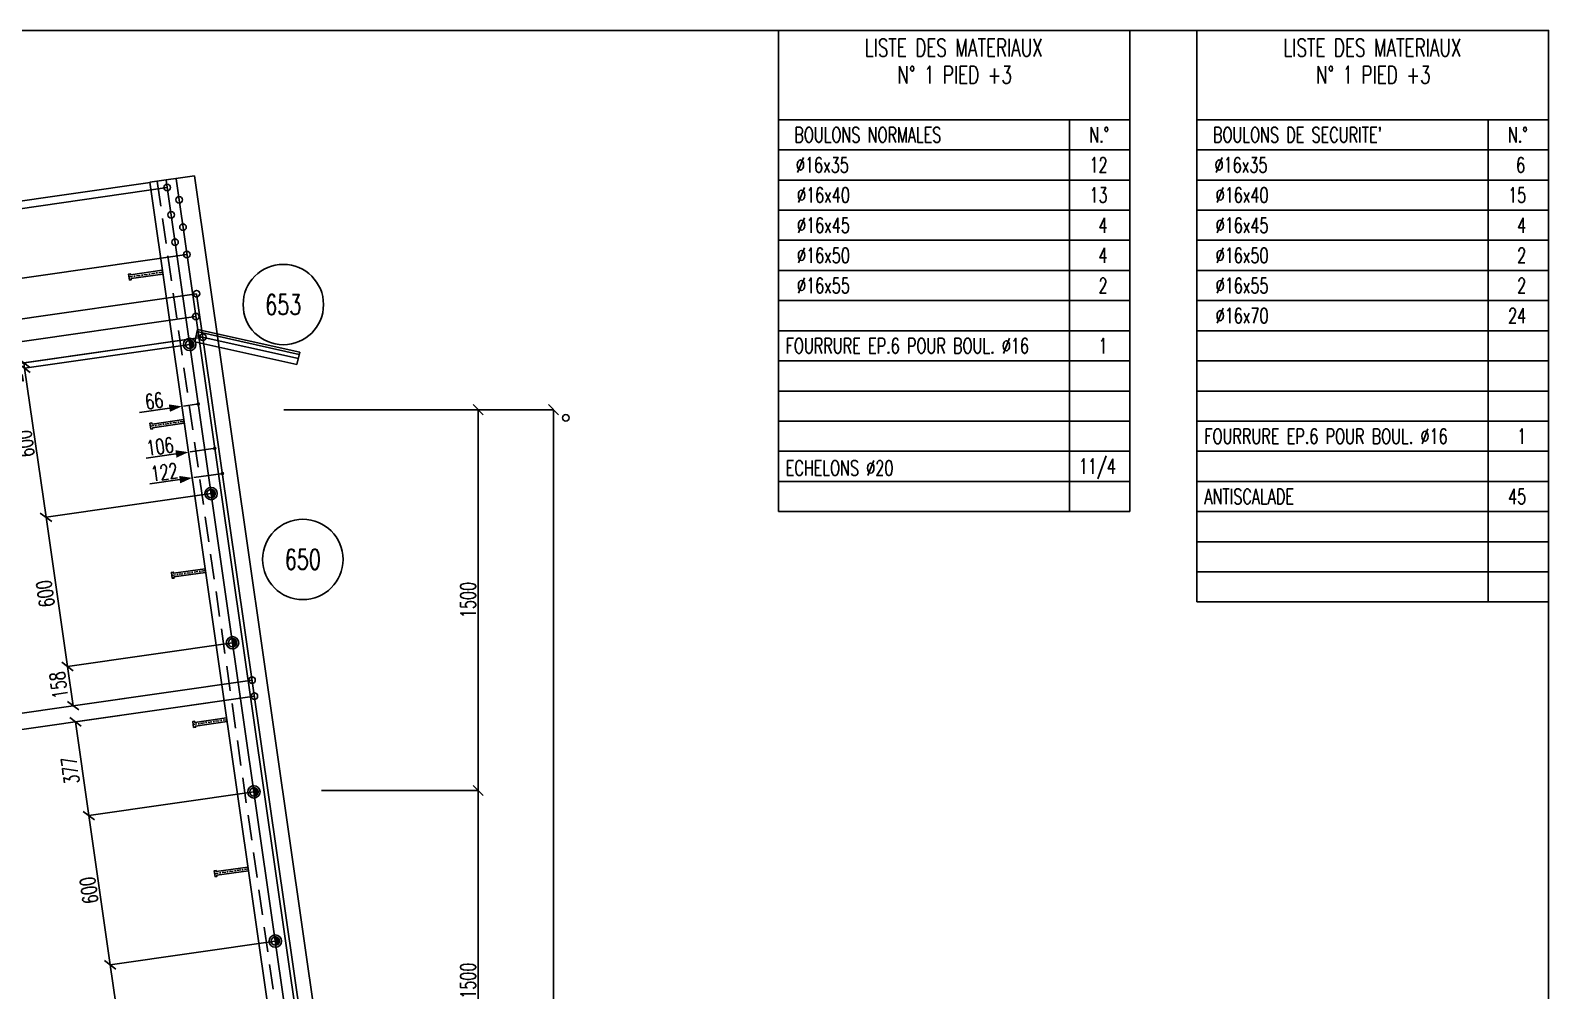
# Model space of a CAD drawing. Extents: x 87063 to 103283, y -59241 to -47761.
# Drawn here: x 97238 to 103283, y -51585 to -47761 of the extents above; entities that cross this region are included whole.
import ezdxf
from ezdxf.enums import TextEntityAlignment as Align

# ---------------------------------------------------------------- set-up
doc = ezdxf.new("R2010")
doc.units = 0
doc.header["$LTSCALE"] = 200
doc.header["$MEASUREMENT"] = 0
doc.linetypes.add('DASHDOT', pattern=[1, 0.5, -0.25, 0, -0.25])
doc.linetypes.add('DASHED', pattern=[0.75, 0.5, -0.25])
doc.layers.get('0').update_dxf_attribs({"linetype": 'CONTINUOUS'})
for name, color, linetype in [('ASSI', 3, 'CONTINUOUS'), ('BOLLINI_1', 7, 'CONTINUOUS'), ('Echelon', 3, 'CONTINUOUS'), ('FORI', 2, 'CONTINUOUS'), ('LINEA_ANG', 2, 'CONTINUOUS'), ('LM', 7, 'CONTINUOUS'), ('LS', 7, 'CONTINUOUS'), ('MZ', 6, 'DASHDOT'), ('QT_MAL', 7, 'CONTINUOUS'), ('QT_MPR', 7, 'CONTINUOUS'), ('QT_MSP', 7, 'CONTINUOUS'), ('TRAT-Y', 7, 'DASHED')]:
    doc.layers.add(name, color=color, linetype=linetype)
doc.styles.add('QUOTE', font='ROMANS8.SHX', dxfattribs={"width": 0.7})
doc.styles.add('RD', font='ROMAND8.SHX', dxfattribs={"width": 0.7})
doc.styles.add('RQL', font='ROMANS8.SHX', dxfattribs={"width": 0.7})
doc.styles.add('RS', font='ROMANS8.shx', dxfattribs={"width": 0.7})
doc.styles.get("Standard").update_dxf_attribs({"font": 'ROMANS8.SHX', "width": 0.7})
doc.dimstyles.new('FRECCE1', dxfattribs={"dimtxt": 60, "dimasz": 6.66, "dimexe": 0, "dimexo": 0, "dimgap": 1, "dimtad": 1, "dimdec": 0, "dimzin": 0, "dimdsep": 46, "dimtxsty": 'RS', "dimblk1": 'QUOTP', "dimblk2": 'QUOTF', "dimsah": 1, "dimcen": 0, "dimclrd": 2, "dimclre": 2, "dimclrt": 7, "dimadec": 0, "dimazin": 0, "dimtfac": 1, "dimtdec": 0, "dimtix": 1, "dimtmove": 2, "dimatfit": 3, "dimldrblk": 'QUOTP', "dimfxl": 1, "dimtolj": 1, "dimtzin": 0, "dimarcsym": 0})
doc.dimstyles.new('TRATTO_20', dxfattribs={"dimscale": 0, "dimtxt": 60, "dimasz": 40, "dimexe": 0, "dimexo": 0, "dimgap": 10, "dimtad": 1, "dimrnd": 0.5, "dimdsep": 46, "dimtxsty": 'RS', "dimblk1": 'OBLIQUE', "dimblk2": 'OBLIQUE', "dimsah": 1, "dimcen": 0.09, "dimclrd": 2, "dimclre": 2, "dimclrt": 7, "dimadec": 0, "dimazin": 0, "dimtfac": 1, "dimtix": 1, "dimtmove": 2, "dimatfit": 3, "dimfxl": 1, "dimtolj": 1, "dimtzin": 0, "dimarcsym": 0})

# ---------------------------------------------------------------- blocks, each defined once
blk = doc.blocks.new('16')
blk.add_circle((0, 0), 1)
blk = doc.blocks.new('ASSE98')
blk.add_line((0, 0), (1, 0))
at = {"color": 7, "style": 'QUOTE', "width": 0.5, "flags": 1}
for tag, p in [('TI', (1.38308, 6.82731)), ('DI_S', (1.38308, 6.42178)), ('D_S', (1.38308, 6.02092)), ('E_S', (1.38308, 5.68065)), ('NFORI', (1.36454, 5.29792)), ('ALAR', (1.36349, 4.93246)), ('FAM', (1.3775, 4.54645)), ('ALA', (1.38308, 4.19257)), ('DISP2', (1.38308, 3.84971)), ('DISP1', (1.38308, 3.50686)), ('PINZAF', (1.38308, 3.164)), ('PINZAI', (1.38308, 2.82114)), ('TRP', (1.38308, 2.47829)), ('NP', (1.38308, 2.13543)), ('SV', (1.38308, 1.79257)), ('PESO', (1.38308, 1.44971)), ('QUA', (1.38308, 1.10686)), ('LUN', (1.38308, 0.764)), ('PROF', (1.38308, 0.42114)), ('POS', (1.38308, 0.07829))]:
    blk.add_attdef(tag, p, '', height=0.2, dxfattribs=at)
at = {"color": 7, "flags": 1}
for tag, p in [('LAV1', (3.07431, 6.82847)), ('LAV2', (3.07431, 6.49513)), ('LAV3', (3.07431, 6.1618)), ('LAV4', (3.07431, 5.82847)), ('LAV5', (3.07431, 5.49513)), ('LAV6', (3.07431, 5.1618)), ('LAV7', (3.07431, 4.82847)), ('LAV8', (3.07431, 4.49513)), ('LAV9', (3.07431, 4.1618)), ('LAV10', (3.07431, 3.82847))]:
    blk.add_attdef(tag, p, '', height=0.2, dxfattribs=at)
blk = doc.blocks.new('_OBLIQUE')
at = {"color": 0, "linetype": 'ByBlock'}
blk.add_line((-0.5, -0.5), (0.5, 0.5), dxfattribs=at)
blk = doc.blocks.new('*D31')
at = {"layer": 'QT_MPR', "color": 2, "lineweight": -2, "transparency": 16777216}
for p, q in [((97715.2, -48366.7), (96824.3, -48494.5)), ((97782.8, -48387.1), (96828.6, -48524)), ((96824.3, -48494.5), (96828.6, -48524))]:
    blk.add_line(p, q, dxfattribs=at)
at = {"layer": 'QT_MPR', "color": 2, "lineweight": -2, "transparency": 16777216, "xscale": 40, "yscale": 40, "zscale": 40}
for p, rotation in [((96824.3, -48494.5), 98.16615670567491), ((96828.6, -48524), 278.1661567056749)]:
    blk.add_blockref('_OBLIQUE', p, dxfattribs=dict(at, rotation=rotation))
at = {"layer": 'QT_MPR', "color": 7, "transparency": 16777216, "insert": (96782.5, -48443), "char_height": 60, "attachment_point": 5, "rotation": 98.16616, "style": 'RS'}
blk.add_mtext('\\A1;30', dxfattribs=at)
blk = doc.blocks.new('*D30')
at = {"layer": 'QT_MPR', "color": 2, "lineweight": -2, "transparency": 16777216}
for p, q in [((97782.8, -48387.1), (96828.6, -48524)), ((96828.6, -48524), (96867.6, -48796.2)), ((97861.4, -48653.6), (96867.6, -48796.2))]:
    blk.add_line(p, q, dxfattribs=at)
at = {"layer": 'QT_MPR', "color": 2, "lineweight": -2, "transparency": 16777216, "xscale": 40, "yscale": 40, "zscale": 40}
for p, rotation in [((96828.6, -48524), 98.16615670567491), ((96867.6, -48796.2), 278.1661567056749)]:
    blk.add_blockref('_OBLIQUE', p, dxfattribs=dict(at, rotation=rotation))
at = {"layer": 'QT_MPR', "color": 7, "transparency": 16777216, "insert": (96903.7, -48652.7), "char_height": 60, "attachment_point": 5, "rotation": 98.16616, "style": 'RS'}
blk.add_mtext('\\A1;55x5', dxfattribs=at)
blk = doc.blocks.new('*D29')
at = {"layer": 'QT_MPR', "color": 2, "lineweight": -2, "transparency": 16777216}
for p, q in [((97782.8, -48387.1), (96828.6, -48524)), ((96828.6, -48524), (96867.6, -48796.2)), ((97861.4, -48653.6), (96867.6, -48796.2))]:
    blk.add_line(p, q, dxfattribs=at)
at = {"layer": 'QT_MPR', "color": 2, "lineweight": -2, "transparency": 16777216, "xscale": 40, "yscale": 40, "zscale": 40}
for p, rotation in [((96828.6, -48524), 98.16615670567491), ((96867.6, -48796.2), 278.1661567056749)]:
    blk.add_blockref('_OBLIQUE', p, dxfattribs=dict(at, rotation=rotation))
at = {"layer": 'QT_MPR', "color": 7, "transparency": 16777216, "insert": (96802.7, -48662.4), "char_height": 60, "attachment_point": 5, "rotation": 98.16616, "style": 'RS'}
blk.add_mtext('\\A1;275', dxfattribs=at)
blk = doc.blocks.new('*D28')
at = {"layer": 'QT_MPR', "color": 2, "lineweight": -2, "transparency": 16777216}
for p, q in [((97861.4, -48653.6), (96867.6, -48796.2)), ((96867.6, -48796.2), (96890.3, -48954.6)), ((97900, -48809.7), (96890.3, -48954.6))]:
    blk.add_line(p, q, dxfattribs=at)
at = {"layer": 'QT_MPR', "color": 2, "lineweight": -2, "transparency": 16777216, "xscale": 40, "yscale": 40, "zscale": 40}
for p, rotation in [((96867.6, -48796.2), 98.16615670567491), ((96890.3, -48954.6), 278.1661567056749)]:
    blk.add_blockref('_OBLIQUE', p, dxfattribs=dict(at, rotation=rotation))
at = {"layer": 'QT_MPR', "color": 7, "transparency": 16777216, "insert": (96838, -48871.6), "char_height": 60, "attachment_point": 5, "rotation": 98.16616, "style": 'RS'}
blk.add_mtext('\\A1;160', dxfattribs=at)
blk = doc.blocks.new('*D27')
at = {"layer": 'QT_MPR', "color": 2, "lineweight": -2, "transparency": 16777216}
for p, q in [((97900, -48809.7), (96890.3, -48954.6)), ((96890.3, -48954.6), (96903.1, -49043.7)), ((97896.9, -48901.1), (96903.1, -49043.7))]:
    blk.add_line(p, q, dxfattribs=at)
at = {"layer": 'QT_MPR', "color": 2, "lineweight": -2, "transparency": 16777216, "xscale": 40, "yscale": 40, "zscale": 40}
for p, rotation in [((96890.3, -48954.6), 98.16615670567491), ((96903.1, -49043.7), 278.1661567056749)]:
    blk.add_blockref('_OBLIQUE', p, dxfattribs=dict(at, rotation=rotation))
at = {"layer": 'QT_MPR', "color": 7, "transparency": 16777216, "insert": (96948.4, -48989.7), "char_height": 60, "attachment_point": 5, "rotation": 98.16616, "style": 'RS'}
blk.add_mtext('\\A1;90', dxfattribs=at)
blk = doc.blocks.new('*D26')
at = {"layer": 'QT_MPR', "color": 2, "lineweight": -2, "transparency": 16777216}
for p, q in [((97896.9, -48901.1), (96903.1, -49043.7)), ((96903.1, -49043.7), (96897.4, -49004.1)), ((97924.9, -48983), (96915.2, -49127.8)), ((96903.1, -49043.7), (96915.2, -49127.8)), ((96915.2, -49127.8), (96920.9, -49167.4))]:
    blk.add_line(p, q, dxfattribs=at)
at = {"layer": 'QT_MPR', "color": 2, "lineweight": -2, "transparency": 16777216, "xscale": 40, "yscale": 40, "zscale": 40}
for p, rotation in [((96903.1, -49043.7), 278.1661567056751), ((96915.2, -49127.8), 98.16615670567514)]:
    blk.add_blockref('_OBLIQUE', p, dxfattribs=dict(at, rotation=rotation))
at = {"layer": 'QT_MPR', "color": 7, "transparency": 16777216, "insert": (96873.1, -49088.5), "char_height": 60, "attachment_point": 5, "rotation": 98.16616, "style": 'RS'}
blk.add_mtext('\\A1;85', dxfattribs=at)
blk = doc.blocks.new('*D41')
at = {"layer": 'QT_MPR', "color": 2, "lineweight": -2, "transparency": 16777216}
for p, q in [((97924.9, -48983), (96915.2, -49127.8)), ((96915.2, -49127.8), (97111.1, -50492.8)), ((98120.7, -50347.9), (97111.1, -50492.8))]:
    blk.add_line(p, q, dxfattribs=at)
at = {"layer": 'QT_MPR', "color": 2, "lineweight": -2, "transparency": 16777216, "xscale": 40, "yscale": 40, "zscale": 40}
for p, rotation in [((96915.2, -49127.8), 98.16615670567538), ((97111.1, -50492.8), 278.1661567056754)]:
    blk.add_blockref('_OBLIQUE', p, dxfattribs=dict(at, rotation=rotation))
at = {"layer": 'QT_MPR', "color": 7, "transparency": 16777216, "insert": (96967.1, -49811.2), "char_height": 60, "attachment_point": 5, "rotation": 98.16616, "style": 'RS'}
blk.add_mtext('\\A1;1379', dxfattribs=at)
blk = doc.blocks.new('*D42')
at = {"layer": 'QT_MPR', "color": 2, "lineweight": -2, "transparency": 16777216}
for p, q in [((98120.7, -50347.9), (97111.1, -50492.8)), ((98130, -50412.2), (97120.3, -50557.1)), ((97111.1, -50492.8), (97120.3, -50557.1))]:
    blk.add_line(p, q, dxfattribs=at)
at = {"layer": 'QT_MPR', "color": 2, "lineweight": -2, "transparency": 16777216, "xscale": 40, "yscale": 40, "zscale": 40}
for p, rotation in [((97111.1, -50492.8), 98.16615670567538), ((97120.3, -50557.1), 278.1661567056754)]:
    blk.add_blockref('_OBLIQUE', p, dxfattribs=dict(at, rotation=rotation))
at = {"layer": 'QT_MPR', "color": 7, "transparency": 16777216, "insert": (97070.6, -50521.6), "char_height": 60, "attachment_point": 5, "rotation": 98.16616, "style": 'RS'}
blk.add_mtext('\\A1;65', dxfattribs=at)
blk = doc.blocks.new('QUOTP')
at = {"layer": 'ASSI', "color": 2, "const_width": 1.07}
blk.add_lwpolyline([(-0.53, 0, 1), (0.53, 0, 1)], format="xyb", close=True, dxfattribs=at)
blk = doc.blocks.new('QUOTF')
at = {"layer": 'LS', "color": 2}
blk.add_line((7.5, 0), (25.5, 0), dxfattribs=at)
blk.add_solid([(7.5, 2.25), (0, 0), (7.5, -2.25)], dxfattribs=at)
blk = doc.blocks.new('*D139')
at = {"layer": 'QT_MAL', "color": 2, "lineweight": -2, "transparency": 16777216}
blk.add_line((97899.9, -49249.9), (97847.7, -49257.4), dxfattribs=at)
at = {"layer": 'QT_MAL', "color": 2, "lineweight": -2, "transparency": 16777216, "xscale": 6.66, "yscale": 6.66, "zscale": 6.66}
for name, p, rotation in [('QUOTF', (97841.1, -49258.3), 188.1661567056749), ('QUOTP', (97906.5, -49249), 8.166156705674934)]:
    blk.add_blockref(name, p, dxfattribs=dict(at, rotation=rotation))
at = {"layer": 'QT_MAL', "color": 7, "transparency": 16777216, "insert": (97730.9, -49236.5), "char_height": 60, "attachment_point": 5, "rotation": 8.16616, "style": 'RS'}
blk.add_mtext('\\A1;66', dxfattribs=at)
blk = doc.blocks.new('*D140')
at = {"layer": 'QT_MAL', "color": 2, "lineweight": -2, "transparency": 16777216}
blk.add_line((97965.6, -49426.6), (97873.9, -49439.8), dxfattribs=at)
at = {"layer": 'QT_MAL', "color": 2, "lineweight": -2, "transparency": 16777216, "xscale": 6.66, "yscale": 6.66, "zscale": 6.66}
for name, p, rotation in [('QUOTF', (97867.3, -49440.7), 188.1661567056749), ('QUOTP', (97972.2, -49425.7), 8.166156705674934)]:
    blk.add_blockref(name, p, dxfattribs=dict(at, rotation=rotation))
at = {"layer": 'QT_MAL', "color": 7, "transparency": 16777216, "insert": (97754.2, -49418.2), "char_height": 60, "attachment_point": 5, "rotation": 8.16616, "style": 'RS'}
blk.add_mtext('\\A1;106', dxfattribs=at)
blk = doc.blocks.new('*D141')
at = {"layer": 'QT_MAL', "color": 2, "lineweight": -2, "transparency": 16777216}
blk.add_line((97996.1, -49526.6), (97888.6, -49542), dxfattribs=at)
at = {"layer": 'QT_MAL', "color": 2, "lineweight": -2, "transparency": 16777216, "xscale": 6.66, "yscale": 6.66, "zscale": 6.66}
for name, p, rotation in [('QUOTF', (97882, -49543), 188.1661567056749), ('QUOTP', (98002.7, -49525.6), 8.166156705674934)]:
    blk.add_blockref(name, p, dxfattribs=dict(at, rotation=rotation))
at = {"layer": 'QT_MAL', "color": 7, "transparency": 16777216, "insert": (97771.4, -49520.5), "char_height": 60, "attachment_point": 5, "rotation": 8.16616, "style": 'RS'}
blk.add_mtext('\\A1;122', dxfattribs=at)
blk = doc.blocks.new('*D63')
at = {"layer": 'LS', "color": 2, "lineweight": -2, "transparency": 16777216}
for p, q in [((98247.7, -49271.5), (99321, -49271.5)), ((99321, -55334.3), (99321, -49271.5)), ((96225.8, -55334.3), (99321, -55334.3))]:
    blk.add_line(p, q, dxfattribs=at)
at = {"layer": 'LS', "color": 2, "lineweight": -2, "transparency": 16777216, "xscale": 40, "yscale": 40, "zscale": 40}
for p, rotation in [((99321, -49271.5), 90), ((99321, -55334.3), 270)]:
    blk.add_blockref('_OBLIQUE', p, dxfattribs=dict(at, rotation=rotation))
at = {"layer": 'LS', "color": 7, "transparency": 16777216, "insert": (99281, -52302.9), "char_height": 60, "attachment_point": 5, "rotation": 90, "style": 'RS'}
blk.add_mtext('\\A1;6000', dxfattribs=at)
blk = doc.blocks.new('*D64')
at = {"layer": 'LS', "color": 2, "lineweight": -2, "transparency": 16777216}
for p, q in [((98247.7, -49271.5), (99021, -49271.5)), ((99021, -49271.5), (99021, -50787.2)), ((98397.6, -50787.2), (99021, -50787.2))]:
    blk.add_line(p, q, dxfattribs=at)
at = {"layer": 'LS', "color": 2, "lineweight": -2, "transparency": 16777216, "xscale": 40, "yscale": 40, "zscale": 40}
for p, rotation in [((99021, -49271.5), 90), ((99021, -50787.2), 270)]:
    blk.add_blockref('_OBLIQUE', p, dxfattribs=dict(at, rotation=rotation))
at = {"layer": 'LS', "color": 7, "transparency": 16777216, "insert": (98981, -50029.4), "char_height": 60, "attachment_point": 5, "rotation": 90, "style": 'RS'}
blk.add_mtext('\\A1;1500', dxfattribs=at)
blk = doc.blocks.new('*D65')
at = {"layer": 'LS', "color": 2, "lineweight": -2, "transparency": 16777216}
for p, q in [((98397.6, -50787.2), (99021, -50787.2)), ((99021, -50787.2), (99021, -52302.9)), ((98569.4, -52302.9), (99021, -52302.9))]:
    blk.add_line(p, q, dxfattribs=at)
at = {"layer": 'LS', "color": 2, "lineweight": -2, "transparency": 16777216, "xscale": 40, "yscale": 40, "zscale": 40}
for p, rotation in [((99021, -50787.2), 90), ((99021, -52302.9), 270)]:
    blk.add_blockref('_OBLIQUE', p, dxfattribs=dict(at, rotation=rotation))
at = {"layer": 'LS', "color": 7, "transparency": 16777216, "insert": (98981, -51545.1), "char_height": 60, "attachment_point": 5, "rotation": 90, "style": 'RS'}
blk.add_mtext('\\A1;1500', dxfattribs=at)
blk = doc.blocks.new('xxx')
blk.add_circle((0, 0), 8)
at = {"color": 3, "style": 'RQL', "width": 0.7}
blk.add_attdef('POS', text='', height=4, dxfattribs=at).set_placement((0, 0), align=Align.MIDDLE)
at = {"color": 3, "style": 'RQL', "width": 0.7, "flags": 1}
blk.add_attdef('POS1', (-0.39, -5.42), '', height=2, dxfattribs=at)
at = {"style": 'RQL', "width": 0.7, "flags": 1}
blk.add_attdef('TIPO', (-0.39, -8.66), '', height=2, dxfattribs=at)
blk = doc.blocks.new('A$C6E393FD9')
at = {"layer": 'Echelon'}
blk.add_lwpolyline([(2.5, 0), (0, 19.8), (168.6, 41.4), (167.9, 47.2), (177.8, 48.5), (181.8, 17.1), (171.9, 15.8), (171.2, 21.6), (2.5, 0)], close=True, dxfattribs=at)
at = {"layer": 'MZ', "ltscale": 0.2}
blk.add_line((1.3, 9.9), (179.8, 32.8), dxfattribs=at)
blk = doc.blocks.new('P20')
at = {"color": 0}
for p, q in [((0, 0.98), (0.02, 1)), ((0, 0.94), (0.06, 1)), ((1, -0.01), (0, 0.99)), ((0, 0.89), (0.1, 0.99)), ((0, 0.85), (0.14, 0.99)), ((0, 0.8), (0.18, 0.98)), ((0, 0.76), (0.22, 0.98)), ((0, 0.71), (0.25, 0.97)), ((0, 0.67), (0.29, 0.96)), ((1, -0.05), (0, 0.95)), ((0, 0.62), (0.32, 0.95)), ((0, 0.58), (0.36, 0.93)), ((0, 0.53), (0.39, 0.92)), ((0, 0.49), (0.42, 0.91)), ((1, -0.09), (0, 0.9)), ((0, 0.44), (0.45, 0.89)), ((0, 0.4), (0.48, 0.88)), ((0.99, -0.13), (0, 0.86)), ((0, 0.35), (0.51, 0.86)), ((0, 0.31), (0.54, 0.84)), ((0, 0.26), (0.56, 0.83)), ((0.99, -0.17), (0, 0.81)), ((0, 0.22), (0.59, 0.81)), ((0, 0.17), (0.61, 0.79)), ((0.98, -0.21), (0, 0.77)), ((0, 0.13), (0.64, 0.77)), ((0, 0.08), (0.66, 0.75)), ((0, 0.04), (0.69, 0.73)), ((0.97, -0.25), (0, 0.72)), ((0, -0.01), (0.71, 0.7)), ((0.96, -0.28), (0, 0.68)), ((0, -0.05), (0.73, 0.68)), ((0, -0.1), (0.75, 0.66)), ((0.95, -0.32), (0, 0.63)), ((0, -0.14), (0.77, 0.63)), ((0, -0.19), (0.79, 0.61)), ((0.94, -0.35), (0, 0.59)), ((0, -0.23), (0.81, 0.58)), ((0, -0.28), (0.83, 0.56)), ((0.92, -0.38), (0, 0.54)), ((0, -0.32), (0.85, 0.53)), ((0.91, -0.41), (0, 0.5)), ((0, -0.36), (0.87, 0.5)), ((0, -0.41), (0.88, 0.47)), ((0.9, -0.44), (0, 0.45)), ((0, -0.45), (0.9, 0.44)), ((0.88, -0.47), (0, 0.41)), ((0, -0.5), (0.91, 0.41)), ((0, -0.54), (0.92, 0.38)), ((0.87, -0.5), (0, 0.36)), ((0, -0.59), (0.94, 0.35)), ((0.85, -0.53), (0, 0.32)), ((0, -0.63), (0.95, 0.31)), ((0, -0.68), (0.96, 0.28)), ((0.83, -0.56), (0, 0.27)), ((0, -0.72), (0.97, 0.25)), ((0.81, -0.58), (0, 0.23)), ((0, -0.77), (0.98, 0.21)), ((0.79, -0.61), (0, 0.18)), ((0, -0.81), (0.99, 0.17)), ((0.77, -0.63), (0, 0.14)), ((0, -0.86), (0.99, 0.13)), ((0.75, -0.66), (0, 0.09)), ((0, -0.9), (1, 0.09)), ((0.73, -0.68), (0, 0.05)), ((0, -0.95), (1, 0.05)), ((0.71, -0.7), (0, 0.01)), ((0, -0.99), (1, 0.01)), ((1, 0.04), (0.04, 1)), ((1, 0.09), (0.09, 1)), ((0.99, 0.14), (0.14, 0.99)), ((0.98, 0.19), (0.19, 0.98)), ((0.97, 0.25), (0.25, 0.97)), ((0.95, 0.31), (0.31, 0.95)), ((0.92, 0.38), (0.38, 0.92)), ((0.88, 0.47), (0.47, 0.88)), ((0.81, 0.59), (0.59, 0.81)), ((0.69, -0.73), (0, -0.04)), ((0.66, -0.75), (0, -0.08)), ((0.64, -0.77), (0, -0.13)), ((0.61, -0.79), (0, -0.17)), ((0.59, -0.81), (0, -0.22)), ((0.56, -0.83), (0, -0.26)), ((0.54, -0.84), (0, -0.31)), ((0.51, -0.86), (0, -0.35)), ((0.48, -0.88), (0, -0.4)), ((0.45, -0.89), (0, -0.44)), ((0.42, -0.91), (0, -0.49)), ((0.39, -0.92), (0, -0.53)), ((0.36, -0.93), (0, -0.58)), ((0.32, -0.95), (0, -0.62)), ((0.29, -0.96), (0, -0.67)), ((0.25, -0.97), (0, -0.71)), ((0.22, -0.98), (0, -0.76)), ((0.18, -0.98), (0, -0.8)), ((0.14, -0.99), (0, -0.85)), ((0.1, -0.99), (0, -0.89)), ((0.04, -1), (1, -0.04)), ((0.09, -1), (1, -0.09)), ((0.14, -0.99), (0.99, -0.14)), ((0.19, -0.98), (0.98, -0.19)), ((0.25, -0.97), (0.97, -0.25)), ((0.31, -0.95), (0.95, -0.31)), ((0.38, -0.92), (0.92, -0.38)), ((0.47, -0.88), (0.88, -0.47)), ((0.59, -0.81), (0.81, -0.59))]:
    blk.add_line(p, q, dxfattribs=at)
for radius in [1.5, 1]:
    blk.add_circle((0, 0), radius)
blk = doc.blocks.new('*D112')
at = {"layer": 'QT_MSP', "color": 2, "lineweight": -2, "transparency": 16777216}
for p, q in [((97924.9, -48983), (97212.2, -49085.2)), ((97872.4, -49011.7), (97215.1, -49106)), ((97212.2, -49085.2), (97215.1, -49106))]:
    blk.add_line(p, q, dxfattribs=at)
at = {"layer": 'QT_MSP', "color": 2, "lineweight": -2, "transparency": 16777216, "xscale": 40, "yscale": 40, "zscale": 40}
for p, rotation in [((97212.2, -49085.2), 98.16615670567116), ((97215.1, -49106), 278.1661567056711)]:
    blk.add_blockref('_OBLIQUE', p, dxfattribs=dict(at, rotation=rotation))
at = {"layer": 'QT_MSP', "color": 7, "transparency": 16777216, "insert": (97175.6, -49131), "char_height": 60, "attachment_point": 5, "rotation": 98.16616, "style": 'RS'}
blk.add_mtext('\\A1;21', dxfattribs=at)
blk = doc.blocks.new('*D111')
at = {"layer": 'QT_MSP', "color": 2, "lineweight": -2, "transparency": 16777216}
for p, q in [((97872.4, -49011.7), (97215.1, -49106)), ((97215.1, -49106), (97300.4, -49699.9)), ((97957.6, -49605.6), (97300.4, -49699.9))]:
    blk.add_line(p, q, dxfattribs=at)
at = {"layer": 'QT_MSP', "color": 2, "lineweight": -2, "transparency": 16777216, "xscale": 40, "yscale": 40, "zscale": 40}
for p, rotation in [((97215.1, -49106), 98.16615670567116), ((97300.4, -49699.9), 278.1661567056711)]:
    blk.add_blockref('_OBLIQUE', p, dxfattribs=dict(at, rotation=rotation))
at = {"layer": 'QT_MSP', "color": 7, "transparency": 16777216, "insert": (97217.9, -49407.2), "char_height": 60, "attachment_point": 5, "rotation": 98.16616, "style": 'RS'}
blk.add_mtext('\\A1;600', dxfattribs=at)
blk = doc.blocks.new('*D110')
at = {"layer": 'QT_MSP', "color": 2, "lineweight": -2, "transparency": 16777216}
for p, q in [((97957.6, -49605.6), (97300.4, -49699.9)), ((97300.4, -49699.9), (97385.6, -50293.8)), ((98042.9, -50199.5), (97385.6, -50293.8))]:
    blk.add_line(p, q, dxfattribs=at)
at = {"layer": 'QT_MSP', "color": 2, "lineweight": -2, "transparency": 16777216, "xscale": 40, "yscale": 40, "zscale": 40}
for p, rotation in [((97300.4, -49699.9), 98.16615670567116), ((97385.6, -50293.8), 278.1661567056711)]:
    blk.add_blockref('_OBLIQUE', p, dxfattribs=dict(at, rotation=rotation))
at = {"layer": 'QT_MSP', "color": 7, "transparency": 16777216, "insert": (97297.8, -50004.4), "char_height": 60, "attachment_point": 5, "rotation": 98.16616, "style": 'RS'}
blk.add_mtext('\\A1;600', dxfattribs=at)
blk = doc.blocks.new('*D116')
at = {"layer": 'QT_MSP', "color": 2, "lineweight": -2, "transparency": 16777216}
for p, q in [((98042.9, -50199.5), (97385.6, -50293.8)), ((97385.6, -50293.8), (97408, -50450.2)), ((98120.7, -50347.9), (97408, -50450.2))]:
    blk.add_line(p, q, dxfattribs=at)
at = {"layer": 'QT_MSP', "color": 2, "lineweight": -2, "transparency": 16777216, "xscale": 40, "yscale": 40, "zscale": 40}
for p, rotation in [((97385.6, -50293.8), 98.16615670567116), ((97408, -50450.2), 278.1661567056711)]:
    blk.add_blockref('_OBLIQUE', p, dxfattribs=dict(at, rotation=rotation))
at = {"layer": 'QT_MSP', "color": 7, "transparency": 16777216, "insert": (97351.1, -50368.3), "char_height": 60, "attachment_point": 5, "rotation": 98.16616, "style": 'RS'}
blk.add_mtext('\\A1;158', dxfattribs=at)
blk = doc.blocks.new('*D118')
at = {"layer": 'QT_MSP', "color": 2, "lineweight": -2, "transparency": 16777216}
for p, q in [((98130, -50412.2), (97417.3, -50514.5)), ((97417.3, -50514.5), (97470.8, -50887.8)), ((98128.1, -50793.4), (97470.8, -50887.8))]:
    blk.add_line(p, q, dxfattribs=at)
at = {"layer": 'QT_MSP', "color": 2, "lineweight": -2, "transparency": 16777216, "xscale": 40, "yscale": 40, "zscale": 40}
for p, rotation in [((97417.3, -50514.5), 98.16615670567116), ((97470.8, -50887.8), 278.1661567056711)]:
    blk.add_blockref('_OBLIQUE', p, dxfattribs=dict(at, rotation=rotation))
at = {"layer": 'QT_MSP', "color": 7, "transparency": 16777216, "insert": (97397.2, -50708.1), "char_height": 60, "attachment_point": 5, "rotation": 98.16616, "style": 'RS'}
blk.add_mtext('\\A1;377', dxfattribs=at)
blk = doc.blocks.new('*D117')
at = {"layer": 'QT_MSP', "color": 2, "lineweight": -2, "transparency": 16777216}
for p, q in [((98128.1, -50793.4), (97470.8, -50887.8)), ((97470.8, -50887.8), (97556, -51481.7)), ((98213.3, -51387.4), (97556, -51481.7))]:
    blk.add_line(p, q, dxfattribs=at)
at = {"layer": 'QT_MSP', "color": 2, "lineweight": -2, "transparency": 16777216, "xscale": 40, "yscale": 40, "zscale": 40}
for p, rotation in [((97470.8, -50887.8), 98.16615670567116), ((97556, -51481.7), 278.1661567056711)]:
    blk.add_blockref('_OBLIQUE', p, dxfattribs=dict(at, rotation=rotation))
at = {"layer": 'QT_MSP', "color": 7, "transparency": 16777216, "insert": (97471.4, -51185.4), "char_height": 60, "attachment_point": 5, "rotation": 98.16616, "style": 'RS'}
blk.add_mtext('\\A1;600', dxfattribs=at)
blk = doc.blocks.new('*D123')
at = {"layer": 'QT_MSP', "color": 2, "lineweight": -2, "transparency": 16777216}
for p, q in [((98213.3, -51387.4), (97556, -51481.7)), ((97556, -51481.7), (97634.8, -52030.2)), ((98347.5, -51927.9), (97634.8, -52030.2))]:
    blk.add_line(p, q, dxfattribs=at)
at = {"layer": 'QT_MSP', "color": 2, "lineweight": -2, "transparency": 16777216, "xscale": 40, "yscale": 40, "zscale": 40}
for p, rotation in [((97556, -51481.7), 98.16615670567116), ((97634.8, -52030.2), 278.1661567056711)]:
    blk.add_blockref('_OBLIQUE', p, dxfattribs=dict(at, rotation=rotation))
at = {"layer": 'QT_MSP', "color": 7, "transparency": 16777216, "insert": (97548.4, -51754.4), "char_height": 60, "attachment_point": 5, "rotation": 98.16616, "style": 'RS'}
blk.add_mtext('\\A1;554', dxfattribs=at)

msp = doc.modelspace()

# ---------------------------------------------------------------- linework, layer by layer
at = {"layer": 'LINEA_ANG'}
for p, q in [((97891.302, -48340.799), (97713.127, -48366.367)), ((98792.005, -54617.503), (97891.302, -48340.799)), ((97713.127, -48366.367), (98613.83, -54643.071)), ((97903.335, -48952.559), (97892.485, -49001.368)), ((98310.399, -49043.046), (97903.335, -48952.559)), ((97892.485, -49001.368), (98299.549, -49091.855)), ((97901.491, -48960.856), (98308.555, -49051.343)), ((98299.549, -49091.855), (98310.399, -49043.046))]:
    msp.add_line(p, q, dxfattribs=at)
at = {"layer": 'LS', "color": 3}
for p, q in [((100215.91, -47761.325), (100215.91, -49677.141)), ((100215.91, -47761.325), (101615.909, -47761.325)), ((101615.909, -49677.141), (101615.909, -47761.325)), ((101882.576, -47761.325), (101882.576, -50037.107)), ((101882.576, -47761.325), (103282.576, -47761.325)), ((103282.576, -47761.325), (103282.576, -50037.107)), ((101615.909, -48117.325), (100215.91, -48117.325)), ((101375.639, -48117.325), (101375.639, -49677.141)), ((101375.639, -48117.325), (101375.639, -49677.141)), ((103282.576, -48117.325), (101882.576, -48117.325)), ((103042.305, -48117.325), (103042.305, -50037.107)), ((103042.305, -48117.325), (103042.305, -50037.107)), ((101615.909, -48237.309), (100215.91, -48237.309)), ((103282.576, -48237.309), (101882.576, -48237.309)), ((101615.909, -49677.141), (100215.91, -49677.141)), ((103282.576, -50037.107), (101882.576, -50037.107))]:
    msp.add_line(p, q, dxfattribs=at)
at = {"layer": 'LS', "color": 6}
for p, q in [((98718.837, -54628.583), (97818.134, -48351.879)), ((98679.242, -54634.265), (97778.54, -48357.561)), ((101615.909, -48357.292), (100215.91, -48357.292)), ((103282.576, -48357.292), (101882.576, -48357.292)), ((101615.909, -48477.292), (100215.91, -48477.292)), ((103282.576, -48477.292), (101882.576, -48477.292)), ((103282.576, -48477.292), (101882.576, -48477.292)), ((101615.909, -48597.275), (100215.91, -48597.275)), ((101615.909, -48597.292), (100215.91, -48597.292)), ((103282.576, -48597.275), (101882.576, -48597.275)), ((101615.909, -48717.258), (100215.91, -48717.258)), ((103282.576, -48717.258), (101882.576, -48717.258)), ((98564.957, -53443.603), (97899.999, -48809.728)), ((101615.909, -48837.241), (100215.91, -48837.241)), ((103282.576, -48837.258), (101882.576, -48837.258)), ((101615.909, -48957.225), (100215.91, -48957.225)), ((103282.576, -48957.258), (101882.576, -48957.258)), ((101615.909, -49077.208), (100215.91, -49077.208)), ((103282.576, -49077.225), (101882.576, -49077.225)), ((101615.909, -49197.191), (100215.91, -49197.191)), ((103282.576, -49197.208), (101882.576, -49197.208)), ((101615.909, -49317.191), (100215.91, -49317.191)), ((103282.576, -49317.191), (101882.576, -49317.191)), ((101615.909, -49437.174), (100215.91, -49437.174)), ((101615.909, -49437.174), (100215.91, -49437.174)), ((103282.576, -49437.174), (101882.576, -49437.174)), ((101615.909, -49557.157), (100215.91, -49557.157)), ((103282.576, -49557.157), (101882.576, -49557.157)), ((103282.576, -49677.157), (101882.576, -49677.157)), ((103282.576, -49797.141), (101882.576, -49797.141)), ((103282.576, -49797.141), (101882.576, -49797.141)), ((103282.576, -49917.124), (101882.576, -49917.124))]:
    msp.add_line(p, q, dxfattribs=at)
at = {"layer": 'LS', "color": 8}
msp.add_lwpolyline([(87062.576, -47761.325), (87062.576, -59241.325), (99782.576, -59241.325), (99782.576, -57641.325), (103282.576, -57641.325), (103282.576, -47761.325), (87062.576, -47761.325)], close=True, dxfattribs=at)
at = {"layer": 'TRAT-Y'}
msp.add_line((97742.823, -48362.106), (98643.526, -54638.81), dxfattribs=at)

# ---------------------------------------------------------------- block references
at = {"layer": 'ASSI'}
for p, xscale, rotation in [((97713.127, -48366.367), 6340.999999999999, 278.1661567056712), ((98304.974, -49067.45), 417, 167.4673965763901)]:
    msp.add_blockref('ASSE98', p, dxfattribs=dict(at, xscale=xscale, rotation=rotation))
at = {"layer": 'BOLLINI_1', "xscale": 20, "yscale": 20, "zscale": 20}
for p, values in [((98245.166, -48853.187), {'POS': '653'}), ((98322.818, -49867.608), {'POS': '650'})]:
    msp.add_blockref('xxx', p, dxfattribs=at).add_auto_attribs(values)
at = {"layer": 'FORI', "xscale": 13, "yscale": 13, "zscale": 13}
for p in [(97782.777, -48387.093), (97830.184, -48435.853), (97798.402, -48495.978), (97845.809, -48544.738), (97814.027, -48604.862), (97861.434, -48653.623)]:
    msp.add_blockref('16', p, dxfattribs=at)
at = {"layer": 'FORI'}
for name, p, xscale, yscale, zscale, rotation in [('16', (97899.999, -48809.728), -13, 13, 13, 15.65725739534665), ('16', (97896.945, -48901.088), -13, 13, 13, 16.33231341134668), ('P20', (97872.407, -49011.695), 16.5, 16.5, 16.5, 7.543052222774039), ('16', (97924.857, -48982.953), -13, 13, 13, 16.33231341134668), ('16', (97924.857, -48982.953), -13, 13, 13, 16.33231341135059), ('16', (99369.943, -49304.184), -13, 13, 13, 16.33231341135059), ('P20', (97957.634, -49605.611), 16.5, 16.5, 16.5, 7.543052222774039), ('P20', (98042.86, -50199.527), 16.5, 16.5, 16.5, 7.543052222774039), ('16', (98120.724, -50347.888), -13, 13, 13, 16.33231341134668), ('16', (98129.957, -50412.229), -13, 13, 13, 16.33231341134668), ('P20', (98128.087, -50793.443), 16.5, 16.5, 16.5, 7.543052222774039), ('P20', (98213.314, -51387.36), 16.5, 16.5, 16.5, 7.543052222774039)]:
    msp.add_blockref(name, p, dxfattribs=dict(at, xscale=xscale, yscale=yscale, zscale=zscale, rotation=rotation))
at = {"layer": 'LS', "color": 6, "yscale": 0.7500000000000001}
for p, xscale, zscale, rotation in [((97767.365, -48731.028), -0.7500000000000001, 0.75, 15.46336600834773), ((97852.591, -49324.944), -0.75, 0.7500000000000001, 15.46336600834621), ((97937.818, -49918.86), -0.75, 0.7500000000000001, 15.46336600834621), ((98023.045, -50512.776), -0.75, 0.7500000000000001, 15.46336600834621), ((98108.271, -51106.692), -0.75, 0.7500000000000001, 15.46336600834621)]:
    msp.add_blockref('A$C6E393FD9', p, dxfattribs=dict(at, xscale=xscale, zscale=zscale, rotation=rotation))

# ---------------------------------------------------------------- texts
at = {"layer": 'LM', "style": 'RD', "width": 0.7}
for s, p in [('LISTE DES MATERIAUX', (100914.218, -47830.41)), ('LISTE DES MATERIAUX', (102580.885, -47830.41)), ('N%%D 1 PIED +3', (100918.133, -47938.412)), ('N%%D 1 PIED +3', (102584.8, -47938.412))]:
    msp.add_text(s, height=69.993, dxfattribs=at).set_placement(p, align=Align.MIDDLE)
at = {"layer": 'LM', "char_height": 59.9916, "style": 'RD'}
for s, insert, attachment_point in [('BOULONS NORMALES', (100279.927, -48177.317), 4), ('N.°', (101532.921, -48177.317), 6), ("BOULONS DE SECURITE'", (101946.552, -48177.317), 4), ('N.°', (103199.588, -48177.317), 6)]:
    msp.add_mtext(s, dxfattribs=dict(at, insert=insert, attachment_point=attachment_point))
at = {"layer": 'LS', "color": 7, "style": 'RS', "width": 0.7}
for s, p in [('∅16x35', (100286.082, -48327.336)), ('∅16x35', (101952.749, -48327.336)), ('∅16x40', (100290.293, -48447.262)), ('∅16x40', (101956.959, -48447.262)), ('∅16x45', (100290.293, -48567.262)), ('∅16x45', (101956.959, -48567.262)), ('∅16x50', (100290.293, -48687.229)), ('∅16x50', (101956.959, -48687.229)), ('∅16x55', (100290.293, -48807.195)), ('∅16x55', (101956.959, -48807.229)), ('∅16x70', (101956.959, -48927.229)), ('FOURRURE EP.6 POUR BOUL. %%C16', (100245.64, -49047.229)), ('FOURRURE EP.6 POUR BOUL. %%C16', (101912.307, -49407.195)), ('ECHELONS %%C20', (100245.64, -49533.879)), ('ANTISCALADE', (101912.307, -49647.178))]:
    msp.add_text(s, height=59.9916, dxfattribs=at).set_placement(p)
for s, height, p in [('12', 59.9916, (101526.632, -48327.279)), ('6', 59.992, (103189.088, -48327.336)), ('13', 59.9916, (101526.632, -48447.262)), ('15', 59.9916, (103193.299, -48447.262)), ('4', 59.992, (101526.632, -48567.262)), ('4', 59.992, (103193.299, -48567.262)), ('4', 59.992, (101526.632, -48687.229)), ('2', 59.992, (103193.299, -48687.246)), ('2', 59.992, (101526.632, -48807.195)), ('2', 59.992, (103193.299, -48807.246)), ('24', 59.9916, (103193.299, -48927.246)), ('1', 59.992, (101526.632, -49047.195)), ('1', 59.992, (103193.299, -49407.162)), ('11/4', 59.9916, (101560.187, -49527.145)), ('45', 59.9916, (103193.299, -49647.145))]:
    msp.add_text(s, height=height, dxfattribs=at).set_placement(p, align=Align.RIGHT)

# ---------------------------------------------------------------- dimensions: what is measured, and where the dimension line sits
at = {"layer": 'LS', "color": 6}
for base, p1, p2, text, picture, middle in [((99321.043, -49271.539), (96225.799, -55334.286), (98247.746, -49271.539), '6000', '*D63', (99281.043, -52302.913)), ((99021.043, -50787.226), (98247.746, -49271.539), (98397.644, -50787.226), '1500', '*D64', (98981.043, -50029.383)), ((99021.043, -52302.913), (98397.644, -50787.226), (98569.433, -52302.913), '1500', '*D65', (98981.043, -51545.069))]:
    dim = msp.add_linear_dim(base=base, p1=p1, p2=p2, angle=90, text=text, dimstyle='TRATTO_20', override={"dimscale": 1}, dxfattribs=at)
    dim.commit()
    dim.dimension.update_dxf_attribs({"geometry": picture, "text_midpoint": middle})
at = {"layer": 'QT_MAL'}
for base, p1, p2, picture, middle in [((97841.125, -49258.344), (97906.456, -49248.969), (97841.125, -49258.344), '*D139', (97730.908, -49236.471)), ((97867.3, -49440.748), (97972.225, -49425.691), (97867.3, -49440.748), '*D140', (97754.187, -49418.198)), ((97881.969, -49542.974), (98002.732, -49525.644), (97881.969, -49542.974), '*D141', (97771.37, -49520.518))]:
    dim = msp.add_linear_dim(base=base, p1=p1, p2=p2, angle=188.1661567, dimstyle='FRECCE1', dxfattribs=at)
    dim.commit()
    dim.dimension.update_dxf_attribs({"geometry": picture, "text_midpoint": middle, "dimtype": 160})
at = {"layer": 'QT_MPR'}
for base, p1, p2, text, picture, middle in [((96828.552, -48524.024), (97715.188, -48366.652), (97782.777, -48387.093), '30', '*D31', (96782.526, -48442.996)), ((96867.614, -48796.235), (97782.777, -48387.093), (97861.434, -48653.623), '275', '*D29', (96802.696, -48662.424)), ((96867.614, -48796.235), (97782.777, -48387.093), (97861.434, -48653.623), '55x5', '*D30', (96903.738, -48652.679)), ((96890.341, -48954.613), (97861.434, -48653.623), (97899.999, -48809.728), '160', '*D28', (96837.956, -48871.629)), ((96903.125, -49043.7), (97899.999, -48809.728), (97896.945, -48901.088), '90', '*D27', (96948.441, -48989.663)), ((96915.199, -49127.838), (97896.945, -48901.088), (97924.857, -48982.953), '85', '*D26', (96873.108, -49088.51)), ((97111.066, -50492.773), (97924.857, -48982.953), (98120.724, -50347.888), '1379', '*D41', (96967.084, -49811.208)), ((97120.299, -50557.114), (98120.724, -50347.888), (98129.957, -50412.229), '65', '*D42', (97070.56, -50521.643))]:
    dim = msp.add_linear_dim(base=base, p1=p1, p2=p2, angle=98.1661567, text=text, dimstyle='TRATTO_20', override={"dimscale": 1}, dxfattribs=at)
    dim.commit()
    dim.dimension.update_dxf_attribs({"geometry": picture, "text_midpoint": middle, "dimtype": 160})
at = {"layer": 'QT_MSP'}
for base, p1, p2, text, picture, middle in [((97215.14, -49106.012), (97924.857, -48982.953), (97872.407, -49011.695), '21', '*D112', (97175.6, -49131.036)), ((97300.367, -49699.928), (97872.407, -49011.695), (97957.634, -49605.611), '600', '*D111', (97217.859, -49407.215)), ((97385.593, -50293.845), (97957.634, -49605.611), (98042.86, -50199.527), '600', '*D110', (97297.827, -50004.419)), ((97408.024, -50450.16), (98042.86, -50199.527), (98120.724, -50347.888), '158', '*D116', (97351.089, -50368.307)), ((97470.82, -50887.761), (98129.957, -50412.229), (98128.087, -50793.443), '377', '*D118', (97397.249, -50708.139)), ((97556.046, -51481.677), (98128.087, -50793.443), (98213.314, -51387.36), '600', '*D117', (97471.37, -51185.372)), ((97634.757, -52030.188), (98213.314, -51387.36), (98347.457, -51927.916), '554', '*D123', (97548.438, -51754.409))]:
    dim = msp.add_linear_dim(base=base, p1=p1, p2=p2, angle=98.1661567, text=text, dimstyle='TRATTO_20', override={"dimscale": 1}, dxfattribs=at)
    dim.commit()
    dim.dimension.update_dxf_attribs({"geometry": picture, "text_midpoint": middle, "dimtype": 160})

doc.saveas('drawing.dxf')
